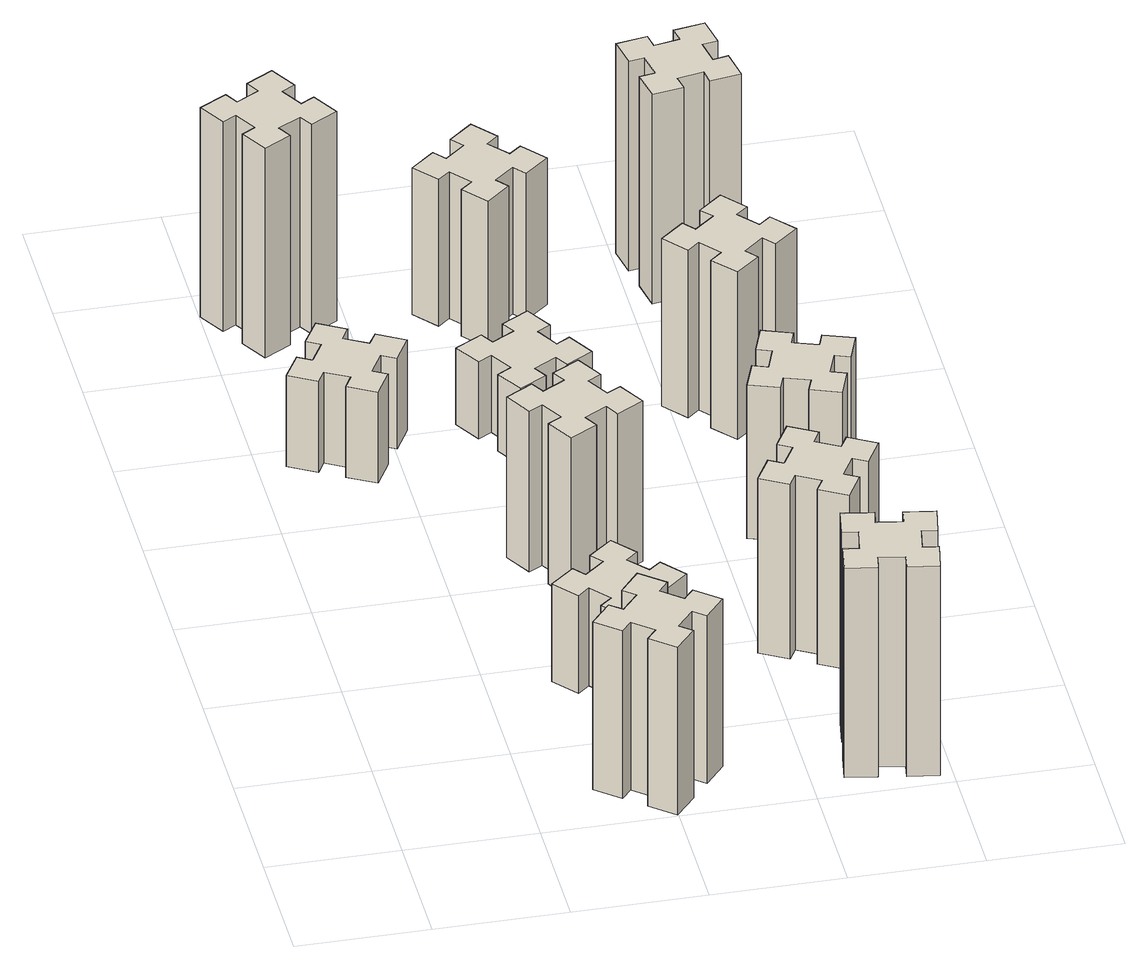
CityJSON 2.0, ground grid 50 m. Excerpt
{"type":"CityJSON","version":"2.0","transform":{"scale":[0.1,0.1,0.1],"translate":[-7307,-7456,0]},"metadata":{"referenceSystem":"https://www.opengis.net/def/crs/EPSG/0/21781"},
"CityObjects":{
"building1":{"type":"Building","attributes":{"class":"1000","function":"1000","usage":"1000","yearOfConstruction":2016,"roofType":"1000","measuredHeight":72,"storeysAboveGround":30,"storeysBelowGround":0},"geometry":[{"type":"Solid","lod":"1","boundaries":[[[[0,1,2,3,4,5,6,7,8,9,10,11,12,13,14,15,16,17,18,19]],[[17,16,20,21]],[[16,15,22,20]],[[15,14,23,22]],[[14,13,24,23]],[[13,12,25,24]],[[12,11,26,25]],[[11,10,27,26]],[[10,9,28,27]],[[9,8,29,28]],[[8,7,30,29]],[[7,6,31,30]],[[6,5,32,31]],[[5,4,33,32]],[[4,3,34,33]],[[3,2,35,34]],[[2,1,36,35]],[[1,0,37,36]],[[0,19,38,37]],[[19,18,39,38]],[[18,17,21,39]],[[24,25,26,27,28,29,30,31,32,33,34,35,36,37,38,39,21,20,22,23]]]]}]},
"building2":{"type":"Building","attributes":{"class":"1000","function":"1000","usage":"1000","yearOfConstruction":2016,"roofType":"1000","measuredHeight":39,"storeysAboveGround":30,"storeysBelowGround":0},"geometry":[{"type":"Solid","lod":"1","boundaries":[[[[40,41,42,43,44,45,46,47,48,49,50,51,52,53,54,55,56,57,58,59]],[[57,56,60,61]],[[56,55,62,60]],[[55,54,63,62]],[[54,53,64,63]],[[53,52,65,64]],[[52,51,66,65]],[[51,50,67,66]],[[50,49,68,67]],[[49,48,69,68]],[[48,47,70,69]],[[47,46,71,70]],[[46,45,72,71]],[[45,44,73,72]],[[44,43,74,73]],[[43,42,75,74]],[[42,41,76,75]],[[41,40,77,76]],[[40,59,78,77]],[[59,58,79,78]],[[58,57,61,79]],[[64,65,66,67,68,69,70,71,72,73,74,75,76,77,78,79,61,60,62,63]]]]}]},
"building3":{"type":"Building","attributes":{"class":"1000","function":"1000","usage":"1000","yearOfConstruction":2016,"roofType":"1000","measuredHeight":90,"storeysAboveGround":30,"storeysBelowGround":0},"geometry":[{"type":"Solid","lod":"1","boundaries":[[[[80,81,82,83,84,85,86,87,88,89,90,91,92,93,94,95,96,97,98,99]],[[97,96,100,101]],[[96,95,102,100]],[[95,94,103,102]],[[94,93,104,103]],[[93,92,105,104]],[[92,91,106,105]],[[91,90,107,106]],[[90,89,108,107]],[[89,88,109,108]],[[88,87,110,109]],[[87,86,111,110]],[[86,85,112,111]],[[85,84,113,112]],[[84,83,114,113]],[[83,82,115,114]],[[82,81,116,115]],[[81,80,117,116]],[[80,99,118,117]],[[99,98,119,118]],[[98,97,101,119]],[[104,105,106,107,108,109,110,111,112,113,114,115,116,117,118,119,101,100,102,103]]]]}]},
"building4":{"type":"Building","attributes":{"class":"1000","function":"1000","usage":"1000","yearOfConstruction":2016,"roofType":"1000","measuredHeight":42,"storeysAboveGround":30,"storeysBelowGround":0},"geometry":[{"type":"Solid","lod":"1","boundaries":[[[[120,121,122,123,124,125,126,127,128,129,130,131,132,133,134,135,136,137,138,139]],[[137,136,140,141]],[[136,135,142,140]],[[135,134,143,142]],[[134,133,144,143]],[[133,132,145,144]],[[132,131,146,145]],[[131,130,147,146]],[[130,129,148,147]],[[129,128,149,148]],[[128,127,150,149]],[[127,126,151,150]],[[126,125,152,151]],[[125,124,153,152]],[[124,123,154,153]],[[123,122,155,154]],[[122,121,156,155]],[[121,120,157,156]],[[120,139,158,157]],[[139,138,159,158]],[[138,137,141,159]],[[144,145,146,147,148,149,150,151,152,153,154,155,156,157,158,159,141,140,142,143]]]]}]},
"building5":{"type":"Building","attributes":{"class":"1000","function":"1000","usage":"1000","yearOfConstruction":2016,"roofType":"1000","measuredHeight":69,"storeysAboveGround":30,"storeysBelowGround":0},"geometry":[{"type":"Solid","lod":"1","boundaries":[[[[160,161,162,163,164,165,166,167,168,169,170,171,172,173,174,175,176,177,178,179]],[[177,176,180,181]],[[176,175,182,180]],[[175,174,183,182]],[[174,173,184,183]],[[173,172,185,184]],[[172,171,186,185]],[[171,170,187,186]],[[170,169,188,187]],[[169,168,189,188]],[[168,167,190,189]],[[167,166,191,190]],[[166,165,192,191]],[[165,164,193,192]],[[164,163,194,193]],[[163,162,195,194]],[[162,161,196,195]],[[161,160,197,196]],[[160,179,198,197]],[[179,178,199,198]],[[178,177,181,199]],[[184,185,186,187,188,189,190,191,192,193,194,195,196,197,198,199,181,180,182,183]]]]}]},
"building6":{"type":"Building","attributes":{"class":"1000","function":"1000","usage":"1000","yearOfConstruction":2016,"roofType":"1000","measuredHeight":33,"storeysAboveGround":30,"storeysBelowGround":0},"geometry":[{"type":"Solid","lod":"1","boundaries":[[[[200,201,202,203,204,205,206,207,208,209,210,211,212,213,214,215,216,217,218,219]],[[217,216,220,221]],[[216,215,222,220]],[[215,214,223,222]],[[214,213,224,223]],[[213,212,225,224]],[[212,211,226,225]],[[211,210,227,226]],[[210,209,228,227]],[[209,208,229,228]],[[208,207,230,229]],[[207,206,231,230]],[[206,205,232,231]],[[205,204,233,232]],[[204,203,234,233]],[[203,202,235,234]],[[202,201,236,235]],[[201,200,237,236]],[[200,219,238,237]],[[219,218,239,238]],[[218,217,221,239]],[[224,225,226,227,228,229,230,231,232,233,234,235,236,237,238,239,221,220,222,223]]]]}]},
"building7":{"type":"Building","attributes":{"class":"1000","function":"1000","usage":"1000","yearOfConstruction":2016,"roofType":"1000","measuredHeight":90,"storeysAboveGround":30,"storeysBelowGround":0},"geometry":[{"type":"Solid","lod":"1","boundaries":[[[[240,241,242,243,244,245,246,247,248,249,250,251,252,253,254,255,256,257,258,259]],[[257,256,260,261]],[[256,255,262,260]],[[255,254,263,262]],[[254,253,264,263]],[[253,252,265,264]],[[252,251,266,265]],[[251,250,267,266]],[[250,249,268,267]],[[249,248,269,268]],[[248,247,270,269]],[[247,246,271,270]],[[246,245,272,271]],[[245,244,273,272]],[[244,243,274,273]],[[243,242,275,274]],[[242,241,276,275]],[[241,240,277,276]],[[240,259,278,277]],[[259,258,279,278]],[[258,257,261,279]],[[264,265,266,267,268,269,270,271,272,273,274,275,276,277,278,279,261,260,262,263]]]]}]},
"building8":{"type":"Building","attributes":{"class":"1000","function":"1000","usage":"1000","yearOfConstruction":2016,"roofType":"1000","measuredHeight":63,"storeysAboveGround":30,"storeysBelowGround":0},"geometry":[{"type":"Solid","lod":"1","boundaries":[[[[280,281,282,283,284,285,286,287,288,289,290,291,292,293,294,295,296,297,298,299]],[[297,296,300,301]],[[296,295,302,300]],[[295,294,303,302]],[[294,293,304,303]],[[293,292,305,304]],[[292,291,306,305]],[[291,290,307,306]],[[290,289,308,307]],[[289,288,309,308]],[[288,287,310,309]],[[287,286,311,310]],[[286,285,312,311]],[[285,284,313,312]],[[284,283,314,313]],[[283,282,315,314]],[[282,281,316,315]],[[281,280,317,316]],[[280,299,318,317]],[[299,298,319,318]],[[298,297,301,319]],[[304,305,306,307,308,309,310,311,312,313,314,315,316,317,318,319,301,300,302,303]]]]}]},
"building9":{"type":"Building","attributes":{"class":"1000","function":"1000","usage":"1000","yearOfConstruction":2016,"roofType":"1000","measuredHeight":75,"storeysAboveGround":30,"storeysBelowGround":0},"geometry":[{"type":"Solid","lod":"1","boundaries":[[[[320,321,322,323,324,325,326,327,328,329,330,331,332,333,334,335,336,337,338,339]],[[337,336,340,341]],[[336,335,342,340]],[[335,334,343,342]],[[334,333,344,343]],[[333,332,345,344]],[[332,331,346,345]],[[331,330,347,346]],[[330,329,348,347]],[[329,328,349,348]],[[328,327,350,349]],[[327,326,351,350]],[[326,325,352,351]],[[325,324,353,352]],[[324,323,354,353]],[[323,322,355,354]],[[322,321,356,355]],[[321,320,357,356]],[[320,339,358,357]],[[339,338,359,358]],[[338,337,341,359]],[[344,345,346,347,348,349,350,351,352,353,354,355,356,357,358,359,341,340,342,343]]]]}]},
"building10":{"type":"Building","attributes":{"class":"1000","function":"1000","usage":"1000","yearOfConstruction":2016,"roofType":"1000","measuredHeight":66,"storeysAboveGround":30,"storeysBelowGround":0},"geometry":[{"type":"Solid","lod":"1","boundaries":[[[[360,361,362,363,364,365,366,367,368,369,370,371,372,373,374,375,376,377,378,379]],[[377,376,380,381]],[[376,375,382,380]],[[375,374,383,382]],[[374,373,384,383]],[[373,372,385,384]],[[372,371,386,385]],[[371,370,387,386]],[[370,369,388,387]],[[369,368,389,388]],[[368,367,390,389]],[[367,366,391,390]],[[366,365,392,391]],[[365,364,393,392]],[[364,363,394,393]],[[363,362,395,394]],[[362,361,396,395]],[[361,360,397,396]],[[360,379,398,397]],[[379,378,399,398]],[[378,377,381,399]],[[384,385,386,387,388,389,390,391,392,393,394,395,396,397,398,399,381,380,382,383]]]]}]},
"building11":{"type":"Building","attributes":{"class":"1000","function":"1000","usage":"1000","yearOfConstruction":2016,"roofType":"1000","measuredHeight":72,"storeysAboveGround":30,"storeysBelowGround":0},"geometry":[{"type":"Solid","lod":"1","boundaries":[[[[400,401,402,403,404,405,406,407,408,409,410,411,412,413,414,415,416,417,418,419]],[[417,416,420,421]],[[416,415,422,420]],[[415,414,423,422]],[[414,413,424,423]],[[413,412,425,424]],[[412,411,426,425]],[[411,410,427,426]],[[410,409,428,427]],[[409,408,429,428]],[[408,407,430,429]],[[407,406,431,430]],[[406,405,432,431]],[[405,404,433,432]],[[404,403,434,433]],[[403,402,435,434]],[[402,401,436,435]],[[401,400,437,436]],[[400,419,438,437]],[[419,418,439,438]],[[418,417,421,439]],[[424,425,426,427,428,429,430,431,432,433,434,435,436,437,438,439,421,420,422,423]]]]}]},
"building12":{"type":"Building","attributes":{"class":"1000","function":"1000","usage":"1000","yearOfConstruction":2016,"roofType":"1000","measuredHeight":90,"storeysAboveGround":30,"storeysBelowGround":0},"geometry":[{"type":"Solid","lod":"1","boundaries":[[[[440,441,442,443,444,445,446,447,448,449,450,451,452,453,454,455,456,457,458,459]],[[457,456,460,461]],[[456,455,462,460]],[[455,454,463,462]],[[454,453,464,463]],[[453,452,465,464]],[[452,451,466,465]],[[451,450,467,466]],[[450,449,468,467]],[[449,448,469,468]],[[448,447,470,469]],[[447,446,471,470]],[[446,445,472,471]],[[445,444,473,472]],[[444,443,474,473]],[[443,442,475,474]],[[442,441,476,475]],[[441,440,477,476]],[[440,459,478,477]],[[459,458,479,478]],[[458,457,461,479]],[[464,465,466,467,468,469,470,471,472,473,474,475,476,477,478,479,461,460,462,463]]]]}]}
},
"vertices":[
[866,193,0],[943,129,0],[904,83,0],[996,6,0],[1073,98,0],[1027,136,0],[1092,213,0],[1138,174,0],[1215,266,0],[1123,343,0],[1084,297,0],[1008,362,0],[1046,408,0],[954,485,0],[877,393,0],[923,354,0],[859,278,0],[813,316,0],[736,224,0],[828,147,0],[859,278,720],[813,316,720],[923,354,720],[877,393,720],[954,485,720],[1046,408,720],[1008,362,720],[1084,297,720],[1123,343,720],[1215,266,720],[1138,174,720],[1092,213,720],[1027,136,720],[1073,98,720],[996,6,720],[904,83,720],[943,129,720],[866,193,720],[828,147,720],[736,224,720],
[406,2367,0],[456,2454,0],[508,2424,0],[568,2528,0],[464,2588,0],[434,2536,0],[347,2586,0],[377,2638,0],[273,2698,0],[213,2594,0],[265,2564,0],[215,2477,0],[163,2507,0],[103,2403,0],[207,2343,0],[237,2395,0],[324,2345,0],[294,2293,0],[398,2233,0],[458,2337,0],[324,2345,390],[294,2293,390],[237,2395,390],[207,2343,390],[103,2403,390],[163,2507,390],[215,2477,390],[265,2564,390],[213,2594,390],[273,2698,390],[377,2638,390],[347,2586,390],[434,2536,390],[464,2588,390],[568,2528,390],[508,2424,390],[456,2454,390],[406,2367,390],[458,2337,390],[398,2233,390],
[224,3426,0],[137,3376,0],[107,3428,0],[3,3368,0],[63,3264,0],[115,3294,0],[165,3207,0],[113,3177,0],[173,3073,0],[277,3133,0],[247,3185,0],[334,3235,0],[364,3183,0],[468,3243,0],[408,3347,0],[356,3317,0],[306,3404,0],[358,3434,0],[298,3538,0],[194,3478,0],[306,3404,900],[358,3434,900],[356,3317,900],[408,3347,900],[468,3243,900],[364,3183,900],[334,3235,900],[247,3185,900],[277,3133,900],[173,3073,900],[113,3177,900],[165,3207,900],[115,3294,900],[63,3264,900],[3,3368,900],[107,3428,900],[137,3376,900],[224,3426,900],[194,3478,900],[298,3538,900],
[943,1002,0],[866,937,0],[828,983,0],[736,906,0],[813,814,0],[859,853,0],[923,776,0],[877,738,0],[954,646,0],[1046,723,0],[1008,769,0],[1084,833,0],[1123,787,0],[1215,864,0],[1138,956,0],[1092,918,0],[1027,994,0],[1073,1033,0],[996,1125,0],[904,1048,0],[1027,994,420],[1073,1033,420],[1092,918,420],[1138,956,420],[1215,864,420],[1123,787,420],[1084,833,420],[1008,769,420],[1046,723,420],[954,646,420],[877,738,420],[923,776,420],[859,853,420],[813,814,420],[736,906,420],[828,983,420],[866,937,420],[943,1002,420],[904,1048,420],[996,1125,420],
[855,1614,0],[905,1527,0],[853,1497,0],[913,1393,0],[1017,1453,0],[987,1505,0],[1074,1555,0],[1104,1503,0],[1208,1563,0],[1148,1667,0],[1096,1637,0],[1046,1724,0],[1098,1754,0],[1038,1858,0],[934,1798,0],[964,1746,0],[877,1696,0],[847,1748,0],[743,1688,0],[803,1584,0],[877,1696,690],[847,1748,690],[964,1746,690],[934,1798,690],[1038,1858,690],[1098,1754,690],[1046,1724,690],[1096,1637,690],[1148,1667,690],[1208,1563,690],[1104,1503,690],[1074,1555,690],[987,1505,690],[1017,1453,690],[913,1393,690],[853,1497,690],[905,1527,690],[855,1614,690],[803,1584,690],[743,1688,690],
[855,2454,0],[905,2367,0],[853,2337,0],[913,2233,0],[1017,2293,0],[987,2345,0],[1074,2395,0],[1104,2343,0],[1208,2403,0],[1148,2507,0],[1096,2477,0],[1046,2564,0],[1098,2594,0],[1038,2698,0],[934,2638,0],[964,2586,0],[877,2536,0],[847,2588,0],[743,2528,0],[803,2424,0],[877,2536,330],[847,2588,330],[964,2586,330],[934,2638,330],[1038,2698,330],[1098,2594,330],[1046,2564,330],[1096,2477,330],[1148,2507,330],[1208,2403,330],[1104,2343,330],[1074,2395,330],[987,2345,330],[1017,2293,330],[913,2233,330],[853,2337,330],[905,2367,330],[855,2454,330],[803,2424,330],[743,2528,330],
[1884,345,0],[1785,362,0],[1796,421,0],[1677,442,0],[1657,324,0],[1716,314,0],[1698,215,0],[1639,226,0],[1618,107,0],[1737,87,0],[1747,146,0],[1845,128,0],[1835,69,0],[1953,48,0],[1974,167,0],[1915,177,0],[1932,275,0],[1991,265,0],[2012,383,0],[1894,404,0],[1932,275,900],[1991,265,900],[1915,177,900],[1974,167,900],[1953,48,900],[1835,69,900],[1845,128,900],[1747,146,900],[1737,87,900],[1618,107,900],[1639,226,900],[1698,215,900],[1716,314,900],[1657,324,900],[1677,442,900],[1796,421,900],[1785,362,900],[1884,345,900],[1894,404,900],[2012,383,900],
[1092,3238,0],[1027,3314,0],[1073,3353,0],[996,3445,0],[904,3368,0],[943,3322,0],[866,3257,0],[828,3303,0],[736,3226,0],[813,3134,0],[859,3173,0],[923,3096,0],[877,3058,0],[954,2966,0],[1046,3043,0],[1008,3089,0],[1084,3153,0],[1123,3107,0],[1215,3184,0],[1138,3276,0],[1084,3153,630],[1123,3107,630],[1008,3089,630],[1046,3043,630],[954,2966,630],[877,3058,630],[923,3096,630],[859,3173,630],[813,3134,630],[736,3226,630],[828,3303,630],[866,3257,630],[943,3322,630],[904,3368,630],[996,3445,630],[1073,3353,630],[1027,3314,630],[1092,3238,630],[1138,3276,630],[1215,3184,630],
[1814,1056,0],[1727,1106,0],[1757,1158,0],[1653,1218,0],[1593,1114,0],[1645,1084,0],[1595,997,0],[1543,1027,0],[1483,923,0],[1587,863,0],[1617,915,0],[1704,865,0],[1674,813,0],[1778,753,0],[1838,857,0],[1786,887,0],[1836,974,0],[1888,944,0],[1948,1048,0],[1844,1108,0],[1836,974,750],[1888,944,750],[1786,887,750],[1838,857,750],[1778,753,750],[1674,813,750],[1704,865,750],[1617,915,750],[1587,863,750],[1483,923,750],[1543,1027,750],[1595,997,750],[1645,1084,750],[1593,1114,750],[1653,1218,750],[1757,1158,750],[1727,1106,750],[1814,1056,750],[1844,1108,750],[1948,1048,750],
[1900,1812,0],[1806,1846,0],[1827,1902,0],[1714,1943,0],[1673,1830,0],[1729,1810,0],[1695,1716,0],[1639,1737,0],[1597,1624,0],[1710,1583,0],[1731,1639,0],[1825,1605,0],[1804,1549,0],[1917,1507,0],[1958,1620,0],[1902,1641,0],[1936,1735,0],[1992,1714,0],[2033,1827,0],[1920,1868,0],[1936,1735,660],[1992,1714,660],[1902,1641,660],[1958,1620,660],[1917,1507,660],[1804,1549,660],[1825,1605,660],[1731,1639,660],[1710,1583,660],[1597,1624,660],[1639,1737,660],[1695,1716,660],[1729,1810,660],[1673,1830,660],[1714,1943,660],[1827,1902,660],[1806,1846,660],[1900,1812,660],[1920,1868,660],[2033,1827,660],
[1599,2433,0],[1663,2356,0],[1617,2318,0],[1694,2226,0],[1786,2303,0],[1748,2349,0],[1824,2413,0],[1863,2367,0],[1955,2444,0],[1878,2536,0],[1832,2498,0],[1767,2574,0],[1813,2613,0],[1736,2705,0],[1644,2628,0],[1683,2582,0],[1606,2517,0],[1568,2563,0],[1476,2486,0],[1553,2394,0],[1606,2517,720],[1568,2563,720],[1683,2582,720],[1644,2628,720],[1736,2705,720],[1813,2613,720],[1767,2574,720],[1832,2498,720],[1878,2536,720],[1955,2444,720],[1863,2367,720],[1824,2413,720],[1748,2349,720],[1786,2303,720],[1694,2226,720],[1617,2318,720],[1663,2356,720],[1599,2433,720],[1553,2394,720],[1476,2486,720],
[1598,3335,0],[1616,3237,0],[1557,3227,0],[1577,3108,0],[1696,3129,0],[1685,3188,0],[1784,3206,0],[1794,3147,0],[1912,3167,0],[1891,3286,0],[1832,3275,0],[1815,3374,0],[1874,3384,0],[1853,3502,0],[1735,3481,0],[1745,3422,0],[1647,3405,0],[1637,3464,0],[1518,3443,0],[1539,3325,0],[1647,3405,900],[1637,3464,900],[1745,3422,900],[1735,3481,900],[1853,3502,900],[1874,3384,900],[1815,3374,900],[1832,3275,900],[1891,3286,900],[1912,3167,900],[1794,3147,900],[1784,3206,900],[1685,3188,900],[1696,3129,900],[1577,3108,900],[1557,3227,900],[1616,3237,900],[1598,3335,900],[1539,3325,900],[1518,3443,900]
]}
